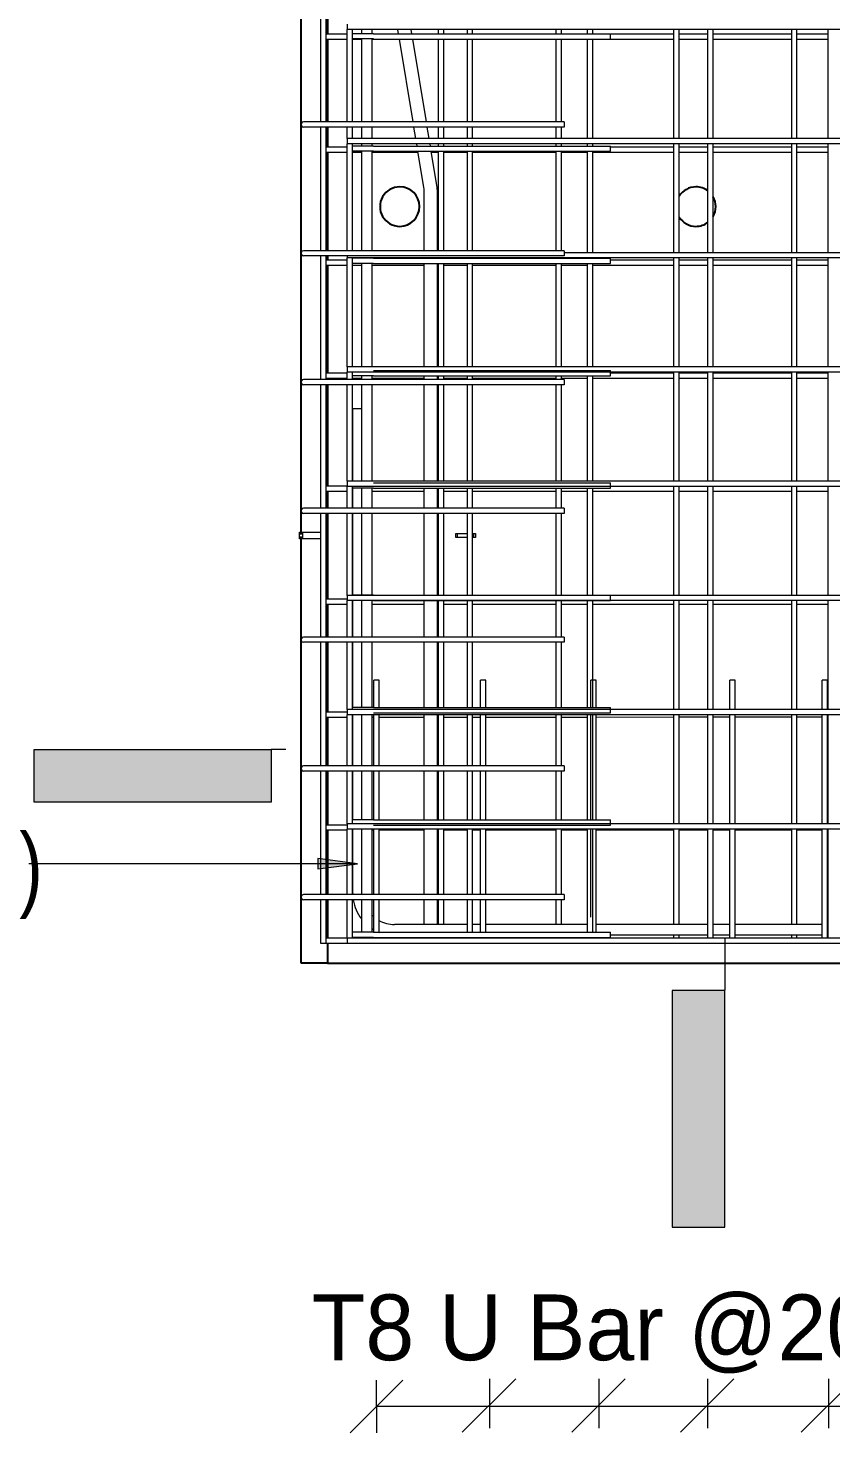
# Model space of a CAD drawing. Header units: millimetres. Extents: x -12508 to 11584, y -2169 to 13538.
# Drawn here: x -10300 to -9081, y -2109 to 26 of the extents above; entities that cross this region are included whole.
import ezdxf

# ---------------------------------------------------------------- set-up
doc = ezdxf.new("R2010")
doc.units = ezdxf.units.MM
doc.linetypes.add('Dash', pattern=[6.36, 3.18, -3.18])
for name, color, linetype, lineweight in [('A-ANNO-DIMS', 211, 'Continuous', 9), ('A-ANNO-DIMS-40', 211, 'Continuous', 9), ('A-DETL-MBND', 5, 'Continuous', 18), ('A-GENM', 13, 'Continuous', 18), ('A-WALL', 113, 'Continuous', 25), ('A-WALL-HDLN', 110, 'Dash', 25), ('G-ANNO-SYMB', 111, 'Continuous', 9), ('S-RBAR', 171, 'Continuous', 18), ('S-RBAR-IDEN', 171, 'Continuous', 9)]:
    doc.layers.add(name, color=color, linetype=linetype, lineweight=lineweight)
doc.styles.add('Nirmala UI Semilight', font='NirmalaS.ttf', dxfattribs={"width": 0.8, "height": 100})
doc.styles.add('Nirmala UI Semilight_1', font='NirmalaS.ttf', dxfattribs={"height": 100})
doc.dimstyles.new('Arrow_Filled_-_2_5_NI_UI', dxfattribs={"dimscale": 304.8, "dimtxt": 104.736395, "dimasz": 0.262467, "dimexe": 0.131234, "dimexo": 0.0625, "dimgap": 0.131234, "dimtad": 1, "dimdec": 0, "dimzin": 0, "dimdsep": 46, "dimtxsty": 'Nirmala UI Semilight_1', "dimblk1": 'OBLIQUE', "dimblk2": 'OBLIQUE', "dimsah": 1, "dimcen": 0.09, "dimazin": 0, "dimtfac": 1, "dimtdec": 4, "dimtix": 1, "dimtmove": 0, "dimatfit": 3, "dimfxl": 0.131234, "dimfxlon": 1, "dimtvp": 1, "dimtolj": 1, "dimtzin": 0, "dimarcsym": 2})

# ---------------------------------------------------------------- blocks, each defined once
blk = doc.blocks.new('RR spread anchor face based - RR-SA-1_4-160-1726851-Elevation Front 1')
at = {"layer": 'A-GENM'}
for p, q in [((-9650.6, 627.8), (-9648.1, 627.8)), ((-9650.6, 621.8), (-9650.6, 627.8)), ((-9648.1, 621.8), (-9650.6, 621.8)), ((-9648.1, 627.8), (-9632.9, 627.8)), ((-9648.1, 621.8), (-9648.1, 627.8)), ((-9632.9, 621.8), (-9648.1, 621.8)), ((-9624.9, 627.8), (-9623.1, 627.8)), ((-9623.1, 621.8), (-9624.9, 621.8)), ((-9623.1, 627.8), (-9620.6, 627.8)), ((-9623.1, 621.8), (-9623.1, 627.8)), ((-9620.6, 621.8), (-9623.1, 621.8)), ((-9620.6, 627.8), (-9620.6, 621.8))]:
    blk.add_line(p, q, dxfattribs=at)
blk = doc.blocks.new('RR spread anchor face based - RR-SA-2_5-250-2997505-Elevation Front 1')
at = {"layer": 'A-GENM'}
for p, q in [((-9888.1, 629.8), (-9883.1, 629.8)), ((-9888.1, 619.8), (-9888.1, 629.8)), ((-9883.1, 619.8), (-9888.1, 619.8)), ((-9883.1, 629.8), (-9855.6, 629.8)), ((-9883.1, 629.8), (-9883.1, 619.8)), ((-9855.6, 619.8), (-9883.1, 619.8)), ((-9847.6, 629.8), (-9845.6, 629.8)), ((-9845.6, 619.8), (-9847.6, 619.8))]:
    blk.add_line(p, q, dxfattribs=at)
blk = doc.blocks.new('Detail View - M_Section Tail - Filled Horizontal-14034-Elevation Front 1')
at = {"layer": 'G-ANNO-SYMB'}
blk.add_hatch(color=256, dxfattribs=at).paths.add_polyline_path([(-9931, 3649.4), (-9931, 3729.4), (-10291, 3729.4), (-10291, 3649.4)])
for p, q in [((-10291, 3649.4), (-10291, 3729.4)), ((-10291, 3729.4), (-9931, 3729.4)), ((-9931, 3729.4), (-9931, 3649.4)), ((-9931, 3649.4), (-10291, 3649.4))]:
    blk.add_line(p, q, dxfattribs=at)
blk = doc.blocks.new('DIMBLOCK2-Elevation Front 1')
at = {"layer": 'A-ANNO-DIMS-40'}
for p, q in [((-9771.1, -2069.4), (-9731.1, -2029.4)), ((-9771.1, -2069.4), (-9771.1, -2029.4)), ((-8758.8, -2069.4), (-8718.8, -2029.4)), ((-8758.8, -2069.4), (-8758.8, -2029.4)), ((-9771.1, -2069.4), (-9811.1, -2109.5)), ((-8758.8, -2069.4), (-9771.1, -2069.4)), ((-9771.1, -2069.4), (-9771.1, -2109.5)), ((-8758.8, -2069.4), (-8798.8, -2109.4)), ((-8758.8, -2069.4), (-8758.8, -2109.4))]:
    blk.add_line(p, q, dxfattribs=at)
at = {"layer": 'A-ANNO-DIMS-40', "color": 0, "insert": (-9869.6, -1899), "char_height": 100, "width": 1451.075, "attachment_point": 1, "rotation": 0.0006, "line_spacing_factor": 1.142579, "style": 'Nirmala UI Semilight_1'}
blk.add_mtext('T8 U Bar @200 mm', dxfattribs=at)
blk = doc.blocks.new('_Oblique')
at = {"color": 0, "linetype": 'ByBlock', "lineweight": -2}
blk.add_line((-0.5, -0.5), (0.5, 0.5), dxfattribs=at)

msp = doc.modelspace()

# ---------------------------------------------------------------- hatches: boundary and pattern name
at = {"layer": 'S-RBAR-IDEN'}
msp.add_hatch(color=256, dxfattribs=at).paths.add_polyline_path([(-9799.8, -1244.2), (-9859.8, -1236.3), (-9859.8, -1252.1)])

# ---------------------------------------------------------------- linework, layer by layer
at = {"layer": 'A-DETL-MBND'}
for p, q in [((-9559.3, -2027.1), (-9640.6, -2108.4)), ((-9599.3, -2027.1), (-9599.3, -2102.1)), ((-9393, -2027.1), (-9474.3, -2108.4)), ((-9433, -2027.1), (-9433, -2102.1)), ((-9228, -2027.1), (-9309.3, -2108.4)), ((-9268, -2027.1), (-9268, -2102.1)), ((-9044.3, -2027.1), (-9125.6, -2108.4)), ((-9084.3, -2027.1), (-9084.3, -2102.1))]:
    msp.add_line(p, q, dxfattribs=at)
at = {"layer": 'A-WALL'}
for p, q in [((-9885.6, -740.2), (-9885.6, 619.8)), ((-9845.6, 71.4), (-9845.6, 16.9)), ((-9845.6, 8.9), (-9845.6, -116.4)), ((-9845.6, -124.4), (-9845.6, -154.9)), ((-9845.6, -162.9), (-9845.6, -312.2)), ((-9845.6, -320.2), (-9845.6, -326.6)), ((-9845.6, -334.6), (-9845.6, -498.4)), ((-9845.6, -506.4), (-9845.6, -508)), ((-9845.6, -516), (-9845.6, -670.1)), ((-9845.6, -678.1), (-9845.6, -703.8)), ((-9845.6, -711.8), (-9845.6, -841.9)), ((-9885.6, -1395.2), (-9885.6, -750.2)), ((-9845.6, -849.9), (-9845.6, -899.6)), ((-9845.6, -907.6), (-9845.6, -1013.7)), ((-9845.6, -1021.7), (-9845.6, -1095.4)), ((-9845.6, -1103.4), (-9845.6, -1185.4)), ((-9845.6, -1193.4), (-9845.6, -1291.2)), ((-9845.6, -1299.2), (-9845.6, -1357.2)), ((-9845.6, -1365.2), (-9845.6, -1395.2)), ((-9845.6, -1395.2), (-9885.6, -1395.2)), ((-9845.6, -1395.2), (-8685.6, -1395.2)), ((-9845.6, -1395.2), (-9845.6, -1395.2))]:
    msp.add_line(p, q, dxfattribs=at)
for centre, start, end in [((-9735.6, -245.2), 90.0006, 270.0006), ((-9735.6, -245.2), 270.0006, 90.0006), ((-9285.6, -245.2), 90.0006, 148.1954), ((-9285.6, -245.2), 52.7978, 90.0006), ((-9285.6, -245.2), 330.0143, 29.9869), ((-9285.6, -245.2), 211.8058, 270.0006), ((-9285.6, -245.2), 270.0006, 307.2034)]:
    msp.add_arc(centre, 30, start, end, dxfattribs=at)
at = {"layer": 'A-WALL-HDLN'}
msp.add_line((-9885.6, -750.1), (-9885.6, -740.2), dxfattribs=at)
at = {"layer": 'G-ANNO-SYMB'}
for p, q in [((-9908.7, -1070.6), (-9931, -1070.6)), ((-9241.9, -1356.1), (-9241.9, -1436.6))]:
    msp.add_line(p, q, dxfattribs=at)
at = {"layer": 'S-RBAR'}
for p, q in [((-9855.6, -116.4), (-9855.6, 71.4)), ((-9847.6, -116.4), (-9847.6, 71.4)), ((-9815.6, 32), (-9815.6, 24)), ((-9815.6, -116.4), (-9815.6, 24)), ((-8644.9, 24), (-9815.6, 24)), ((-9807.6, -116.4), (-9807.6, 24)), ((-9793.3, 17.6), (-9793.3, 24)), ((-9777.3, 17.6), (-9777.3, 24)), ((-9737.3, 17.6), (-9738.4, 24)), ((-9717, 17.6), (-9718.1, 24)), ((-9676.7, 17.6), (-9676.7, 24)), ((-9668.7, 17.6), (-9668.7, 24)), ((-9632.9, 17.6), (-9632.9, 24)), ((-9624.9, 17.6), (-9624.9, 24)), ((-9497.9, 17.6), (-9497.9, 24)), ((-9489.9, 17.6), (-9489.9, 24)), ((-9450.3, 17.6), (-9450.3, 24)), ((-9442.3, 17.6), (-9442.3, 24)), ((-9319, -141.7), (-9319, 24)), ((-9311, -141.7), (-9311, 24)), ((-9267.6, -141.7), (-9267.6, 24)), ((-9259.6, -141.7), (-9259.6, 24)), ((-9140.1, -141.7), (-9140.1, 24)), ((-9132.1, -141.7), (-9132.1, 24)), ((-9084.9, -141.7), (-9084.9, 24)), ((-9815.6, 16.9), (-9847.6, 16.9)), ((-9815.6, 8.9), (-9847.6, 8.9)), ((-9793.3, 8.9), (-9807.6, 8.9)), ((-9793.3, -116.4), (-9793.3, 9.6)), ((-9777.3, -116.4), (-9777.3, 9.6)), ((-9735.9, 8.9), (-9777.3, 8.9)), ((-9775.6, 17.6), (-9415.6, 17.6)), ((-9775.6, 9.6), (-9415.6, 9.6)), ((-9715.4, -116.4), (-9736, 9.6)), ((-9695.1, -116.4), (-9715.7, 9.6)), ((-9676.7, 8.9), (-9715.6, 8.9)), ((-9676.7, -116.4), (-9676.7, 9.6)), ((-9668.7, -116.4), (-9668.7, 9.6)), ((-9632.9, 8.9), (-9668.7, 8.9)), ((-9632.9, -116.4), (-9632.9, 9.6)), ((-9624.9, -116.4), (-9624.9, 9.6)), ((-9497.9, 8.9), (-9624.9, 8.9)), ((-9497.9, -116.4), (-9497.9, 9.6)), ((-9489.9, -116.4), (-9489.9, 9.6)), ((-9450.3, 8.9), (-9489.9, 8.9)), ((-9450.3, -141.7), (-9450.3, 9.6)), ((-9442.3, -141.7), (-9442.3, 9.6)), ((-9319, 8.9), (-9442.3, 8.9)), ((-9415.6, 9.6), (-9415.6, 17.6)), ((-9319, 16.9), (-9415.6, 16.9)), ((-9267.6, 16.9), (-9311, 16.9)), ((-9267.6, 8.9), (-9311, 8.9)), ((-9140.1, 16.9), (-9259.6, 16.9)), ((-9140.1, 8.9), (-9259.6, 8.9)), ((-9084.9, 16.9), (-9132.1, 16.9)), ((-9084.9, 8.9), (-9132.1, 8.9)), ((-9485.6, -116.4), (-9861.6, -116.4)), ((-9485.6, -124.4), (-9861.6, -124.4)), ((-9855.6, -312.2), (-9855.6, -124.4)), ((-9847.6, -312.2), (-9847.6, -124.4)), ((-9815.6, -141.7), (-9815.6, -124.4)), ((-9807.6, -141.7), (-9807.6, -124.4)), ((-9793.3, -141.7), (-9793.3, -124.4)), ((-9777.3, -141.7), (-9777.3, -124.4)), ((-9711.2, -141.7), (-9714, -124.4)), ((-9690.9, -141.7), (-9693.8, -124.4)), ((-9676.7, -141.7), (-9676.7, -124.4)), ((-9668.7, -141.7), (-9668.7, -124.4)), ((-9632.9, -141.7), (-9632.9, -124.4)), ((-9624.9, -141.7), (-9624.9, -124.4)), ((-9497.9, -141.7), (-9497.9, -124.4)), ((-9489.9, -141.7), (-9489.9, -124.4)), ((-9485.6, -116.4), (-9485.6, -124.4)), ((-8781.6, -141.6), (-9815.6, -141.7)), ((-9815.6, -141.7), (-9815.6, -149.7)), ((-9815.6, -154.9), (-9847.6, -154.9)), ((-9815.6, -162.9), (-9847.6, -162.9)), ((-8611.5, -149.6), (-9815.6, -149.7)), ((-9815.6, -312.2), (-9815.6, -149.7)), ((-9807.6, -312.2), (-9807.6, -149.7)), ((-9793.3, -162.9), (-9807.6, -162.9)), ((-9793.3, -153.1), (-9793.3, -149.7)), ((-9793.3, -312.2), (-9793.3, -161.1)), ((-9777.3, -153.1), (-9777.3, -149.7)), ((-9777.3, -312.2), (-9777.3, -161.1)), ((-9707.7, -162.9), (-9777.3, -162.9)), ((-9775.6, -153.1), (-9415.6, -153.1)), ((-9775.6, -161.1), (-9415.6, -161.1)), ((-9709.3, -153.1), (-9709.9, -149.7)), ((-9699, -216.2), (-9708, -161.1)), ((-9689.1, -153.1), (-9689.6, -149.7)), ((-9679.3, -213), (-9687.8, -161.1)), ((-9676.7, -162.9), (-9687.5, -162.9)), ((-9676.7, -153.1), (-9676.7, -149.7)), ((-9676.7, -312.2), (-9676.7, -161.1)), ((-9668.7, -153.1), (-9668.7, -149.7)), ((-9668.7, -312.2), (-9668.7, -161.1)), ((-9632.9, -162.9), (-9668.7, -162.9)), ((-9632.9, -153.1), (-9632.9, -149.7)), ((-9632.9, -312.2), (-9632.9, -161.1)), ((-9624.9, -153.1), (-9624.9, -149.7)), ((-9624.9, -312.2), (-9624.9, -161.1)), ((-9497.9, -162.9), (-9624.9, -162.9)), ((-9497.9, -153.1), (-9497.9, -149.7)), ((-9497.9, -312.2), (-9497.9, -161.1)), ((-9489.9, -153.1), (-9489.9, -149.7)), ((-9489.9, -312.2), (-9489.9, -161.1)), ((-9450.3, -162.9), (-9489.9, -162.9)), ((-9450.3, -153.1), (-9450.3, -149.7)), ((-9450.3, -315.3), (-9450.3, -161.1)), ((-9442.3, -153.1), (-9442.3, -149.7)), ((-9442.3, -315.3), (-9442.3, -161.1)), ((-9319, -162.9), (-9442.3, -162.9)), ((-9415.6, -161.1), (-9415.6, -153.1)), ((-9319, -154.9), (-9415.6, -154.9)), ((-9319, -315.3), (-9319, -149.7)), ((-9311, -315.3), (-9311, -149.7)), ((-9267.6, -154.9), (-9311, -154.9)), ((-9267.6, -162.9), (-9311, -162.9)), ((-9267.6, -315.3), (-9267.6, -149.7)), ((-9259.6, -315.3), (-9259.6, -149.7)), ((-9140.1, -154.9), (-9259.6, -154.9)), ((-9140.1, -162.9), (-9259.6, -162.9)), ((-9140.1, -315.3), (-9140.1, -149.7)), ((-9132.1, -315.3), (-9132.1, -149.7)), ((-9084.9, -154.9), (-9132.1, -154.9)), ((-9084.9, -162.9), (-9132.1, -162.9)), ((-9084.9, -315.3), (-9084.9, -149.7)), ((-9698.4, -312.2), (-9698.4, -223.5)), ((-9678.4, -312.2), (-9678.4, -223.5)), ((-9485.6, -312.2), (-9861.6, -312.2)), ((-9485.6, -320.2), (-9861.6, -320.2)), ((-9855.6, -508), (-9855.6, -320.2)), ((-9847.6, -508), (-9847.6, -320.2)), ((-9815.6, -320.2), (-9815.6, -323.3)), ((-9485.6, -312.2), (-9485.6, -320.2)), ((-8591.1, -315.3), (-9485.6, -315.3)), ((-9815.6, -326.6), (-9847.6, -326.6)), ((-9815.6, -334.6), (-9847.6, -334.6)), ((-9815.6, -488.9), (-9815.6, -323.3)), ((-8590.3, -323.3), (-9815.6, -323.3)), ((-9807.6, -488.9), (-9807.6, -323.3)), ((-9793.3, -334.6), (-9807.6, -334.6)), ((-9793.3, -323.8), (-9793.3, -323.3)), ((-9793.3, -488.9), (-9793.3, -331.8)), ((-9777.3, -323.8), (-9777.3, -323.3)), ((-9777.3, -488.9), (-9777.3, -331.8)), ((-9698.4, -334.6), (-9777.3, -334.6)), ((-9775.6, -323.8), (-9415.6, -323.8)), ((-9775.6, -331.8), (-9415.6, -331.8)), ((-9698.4, -323.8), (-9698.4, -323.3)), ((-9698.4, -488.9), (-9698.4, -331.8)), ((-9678.4, -323.8), (-9678.4, -323.3)), ((-9678.4, -488.9), (-9678.4, -331.8)), ((-9676.7, -334.6), (-9678.4, -334.6)), ((-9676.7, -323.8), (-9676.7, -323.3)), ((-9676.7, -488.9), (-9676.7, -331.8)), ((-9668.7, -323.8), (-9668.7, -323.3)), ((-9668.7, -488.9), (-9668.7, -331.8)), ((-9632.9, -334.6), (-9668.7, -334.6)), ((-9632.9, -323.8), (-9632.9, -323.3)), ((-9632.9, -488.9), (-9632.9, -331.8)), ((-9624.9, -323.8), (-9624.9, -323.3)), ((-9624.9, -488.9), (-9624.9, -331.8)), ((-9497.9, -334.6), (-9624.9, -334.6)), ((-9497.9, -323.8), (-9497.9, -323.3)), ((-9497.9, -488.9), (-9497.9, -331.8)), ((-9489.9, -323.8), (-9489.9, -323.3)), ((-9489.9, -488.9), (-9489.9, -331.8)), ((-9450.3, -334.6), (-9489.9, -334.6)), ((-9450.3, -323.8), (-9450.3, -323.3)), ((-9450.3, -488.9), (-9450.3, -331.8)), ((-9442.3, -323.8), (-9442.3, -323.3)), ((-9442.3, -488.9), (-9442.3, -331.8)), ((-9319, -334.6), (-9442.3, -334.6)), ((-9415.6, -331.8), (-9415.6, -323.8)), ((-9319, -326.6), (-9415.6, -326.6)), ((-9319, -488.9), (-9319, -323.3)), ((-9311, -488.9), (-9311, -323.3)), ((-9267.6, -326.6), (-9311, -326.6)), ((-9267.6, -334.6), (-9311, -334.6)), ((-9267.6, -488.9), (-9267.6, -323.3)), ((-9259.6, -488.9), (-9259.6, -323.3)), ((-9140.1, -326.6), (-9259.6, -326.6)), ((-9140.1, -334.6), (-9259.6, -334.6)), ((-9140.1, -488.9), (-9140.1, -323.3)), ((-9132.1, -488.9), (-9132.1, -323.3)), ((-9084.9, -326.6), (-9132.1, -326.6)), ((-9084.9, -334.6), (-9132.1, -334.6)), ((-9084.9, -488.9), (-9084.9, -323.3)), ((-8579.7, -488.9), (-9815.6, -488.9)), ((-9815.6, -488.9), (-9815.6, -496.9)), ((-9485.6, -508), (-9861.6, -508)), ((-9815.6, -498.4), (-9847.6, -498.4)), ((-9815.6, -506.4), (-9847.6, -506.4)), ((-9815.6, -508), (-9815.6, -496.9)), ((-9775.6, -496.9), (-9815.6, -496.9)), ((-9807.6, -508), (-9807.6, -496.9)), ((-9793.3, -506.4), (-9807.6, -506.4)), ((-9793.3, -508), (-9793.3, -502.5)), ((-9777.3, -508), (-9777.3, -502.5)), ((-9698.4, -506.4), (-9777.3, -506.4)), ((-9775.6, -494.5), (-9415.6, -494.5)), ((-8579.7, -496.9), (-9775.6, -496.9)), ((-9775.6, -502.5), (-9415.6, -502.5)), ((-9698.4, -508), (-9698.4, -502.5)), ((-9678.4, -508), (-9678.4, -502.5)), ((-9676.7, -506.4), (-9678.4, -506.4)), ((-9676.7, -508), (-9676.7, -502.5)), ((-9668.7, -508), (-9668.7, -502.5)), ((-9632.9, -506.4), (-9668.7, -506.4)), ((-9632.9, -508), (-9632.9, -502.5)), ((-9624.9, -508), (-9624.9, -502.5)), ((-9497.9, -506.4), (-9624.9, -506.4)), ((-9497.9, -508), (-9497.9, -502.5)), ((-9489.9, -508), (-9489.9, -502.5)), ((-9450.3, -506.4), (-9489.9, -506.4)), ((-9485.6, -508), (-9485.6, -516)), ((-9450.3, -662.6), (-9450.3, -502.5)), ((-9442.3, -662.6), (-9442.3, -502.5)), ((-9319, -506.4), (-9442.3, -506.4)), ((-9415.6, -502.5), (-9415.6, -494.5)), ((-9319, -498.4), (-9415.6, -498.4)), ((-9319, -662.6), (-9319, -496.9)), ((-9311, -662.6), (-9311, -496.9)), ((-9267.6, -498.4), (-9311, -498.4)), ((-9267.6, -506.4), (-9311, -506.4)), ((-9267.6, -662.6), (-9267.6, -496.9)), ((-9259.6, -662.6), (-9259.6, -496.9)), ((-9140.1, -498.4), (-9259.6, -498.4)), ((-9140.1, -506.4), (-9259.6, -506.4)), ((-9140.1, -662.6), (-9140.1, -496.9)), ((-9132.1, -662.6), (-9132.1, -496.9)), ((-9084.9, -498.4), (-9132.1, -498.4)), ((-9084.9, -506.4), (-9132.1, -506.4)), ((-9084.9, -662.6), (-9084.9, -496.9)), ((-9485.6, -516), (-9861.6, -516)), ((-9855.6, -703.8), (-9855.6, -516)), ((-9847.6, -703.8), (-9847.6, -516)), ((-9815.6, -662.6), (-9815.6, -516)), ((-9807.6, -662.6), (-9807.6, -516)), ((-9793.3, -662.6), (-9793.3, -516)), ((-9777.3, -662.6), (-9777.3, -516)), ((-9698.4, -662.6), (-9698.4, -516)), ((-9678.4, -662.6), (-9678.4, -516)), ((-9676.7, -662.6), (-9676.7, -516)), ((-9668.7, -662.6), (-9668.7, -516)), ((-9632.9, -662.6), (-9632.9, -516)), ((-9624.9, -662.6), (-9624.9, -516)), ((-9497.9, -662.6), (-9497.9, -516)), ((-9489.9, -662.6), (-9489.9, -516)), ((-9793.3, -552.7), (-9807, -552.7)), ((-9807, -662.6), (-9807, -552.7)), ((-9815.6, -670.1), (-9847.6, -670.1)), ((-9815.6, -678.1), (-9847.6, -678.1)), ((-8637.6, -662.6), (-9815.6, -662.6)), ((-9815.6, -662.6), (-9815.6, -670.6)), ((-9815.6, -703.8), (-9815.6, -670.6)), ((-9775.6, -670.6), (-9815.6, -670.6)), ((-9807.6, -703.8), (-9807.6, -670.6)), ((-9807, -678.1), (-9807.6, -678.1)), ((-9807, -703.8), (-9807, -673.2)), ((-9793.3, -703.8), (-9793.3, -673.2)), ((-9777.3, -703.8), (-9777.3, -673.2)), ((-9698.4, -678.1), (-9777.3, -678.1)), ((-9775.6, -665.2), (-9415.6, -665.2)), ((-8637.6, -670.6), (-9775.6, -670.6)), ((-9775.6, -673.2), (-9415.6, -673.2)), ((-9698.4, -703.8), (-9698.4, -673.2)), ((-9678.4, -703.8), (-9678.4, -673.2)), ((-9676.7, -678.1), (-9678.4, -678.1)), ((-9676.7, -703.8), (-9676.7, -673.2)), ((-9668.7, -703.8), (-9668.7, -673.2)), ((-9632.9, -678.1), (-9668.7, -678.1)), ((-9632.9, -703.8), (-9632.9, -673.2)), ((-9624.9, -703.8), (-9624.9, -673.2)), ((-9497.9, -678.1), (-9624.9, -678.1)), ((-9497.9, -703.8), (-9497.9, -673.2)), ((-9489.9, -703.8), (-9489.9, -673.2)), ((-9450.3, -678.1), (-9489.9, -678.1)), ((-9450.3, -835.9), (-9450.3, -673.2)), ((-9442.3, -835.9), (-9442.3, -673.2)), ((-9319, -678.1), (-9442.3, -678.1)), ((-9415.6, -673.2), (-9415.6, -665.2)), ((-9319, -836.2), (-9319, -670.6)), ((-9311, -836.2), (-9311, -670.6)), ((-9267.6, -678.1), (-9311, -678.1)), ((-9267.6, -836.2), (-9267.6, -670.6)), ((-9259.6, -836.2), (-9259.6, -670.6)), ((-9140.1, -678.1), (-9259.6, -678.1)), ((-9140.1, -836.2), (-9140.1, -670.6)), ((-9132.1, -836.2), (-9132.1, -670.6)), ((-9084.9, -678.1), (-9132.1, -678.1)), ((-9084.9, -836.2), (-9084.9, -670.6)), ((-9485.6, -703.8), (-9861.6, -703.8)), ((-9485.6, -703.8), (-9485.6, -711.8)), ((-9485.6, -711.8), (-9861.6, -711.8)), ((-9855.6, -899.6), (-9855.6, -711.8)), ((-9847.6, -899.6), (-9847.6, -711.8)), ((-9815.6, -836.2), (-9815.6, -711.8)), ((-9807.6, -836.2), (-9807.6, -711.8)), ((-9807, -835.9), (-9807, -711.8)), ((-9793.3, -835.9), (-9793.3, -711.8)), ((-9777.3, -835.9), (-9777.3, -711.8)), ((-9698.4, -835.9), (-9698.4, -711.8)), ((-9678.4, -835.9), (-9678.4, -711.8)), ((-9676.7, -835.9), (-9676.7, -711.8)), ((-9668.7, -835.9), (-9668.7, -711.8)), ((-9632.9, -835.9), (-9632.9, -711.8)), ((-9624.9, -835.9), (-9624.9, -711.8)), ((-9497.8, -835.9), (-9497.9, -711.8)), ((-9489.8, -835.9), (-9489.9, -711.8)), ((-9815.6, -841.9), (-9847.6, -841.9)), ((-9815.6, -849.9), (-9847.6, -849.9)), ((-9775.6, -836.2), (-9815.6, -836.2)), ((-9815.6, -836.2), (-9815.6, -844.2)), ((-9815.6, -899.6), (-9815.6, -844.2)), ((-8637.6, -844.2), (-9815.6, -844.2)), ((-9807.6, -899.6), (-9807.6, -844.2)), ((-9807, -849.9), (-9807.6, -849.9)), ((-9807, -899.6), (-9807, -844.2)), ((-9793.3, -899.6), (-9793.3, -844.2)), ((-9777.3, -899.6), (-9777.3, -844.2)), ((-9698.4, -849.9), (-9777.3, -849.9)), ((-9775.6, -835.9), (-9415.6, -835.9)), ((-8637.6, -836.2), (-9775.6, -836.2)), ((-9775.6, -843.9), (-9415.6, -843.9)), ((-9698.4, -899.6), (-9698.4, -844.2)), ((-9678.4, -899.6), (-9678.4, -844.2)), ((-9676.7, -849.9), (-9678.4, -849.9)), ((-9676.7, -899.6), (-9676.7, -844.2)), ((-9668.7, -899.6), (-9668.7, -844.2)), ((-9632.9, -849.9), (-9668.7, -849.9)), ((-9632.9, -899.6), (-9632.9, -844.2)), ((-9624.9, -899.6), (-9624.9, -844.2)), ((-9497.8, -849.9), (-9624.9, -849.9)), ((-9497.8, -899.6), (-9497.8, -844.2)), ((-9489.8, -899.6), (-9489.8, -844.2)), ((-9450.3, -849.9), (-9489.8, -849.9)), ((-9450.3, -1006.6), (-9450.3, -844.2)), ((-9442.3, -1006.6), (-9442.3, -844.2)), ((-9319, -849.9), (-9442.3, -849.9)), ((-9415.6, -843.9), (-9415.6, -835.9)), ((-9319, -1009.9), (-9319, -844.2)), ((-9311, -1009.9), (-9311, -844.2)), ((-9267.6, -849.9), (-9311, -849.9)), ((-9267.6, -1009.9), (-9267.6, -844.2)), ((-9259.6, -1009.9), (-9259.6, -844.2)), ((-9140.1, -849.9), (-9259.6, -849.9)), ((-9140.1, -1009.9), (-9140.1, -844.2)), ((-9132.1, -1009.9), (-9132.1, -844.2)), ((-9084.9, -849.9), (-9132.1, -849.9)), ((-9084.9, -1009.9), (-9084.9, -844.2)), ((-9485.6, -899.6), (-9861.6, -899.6)), ((-9485.6, -907.6), (-9861.6, -907.6)), ((-9855.6, -1095.4), (-9855.6, -907.6)), ((-9847.6, -1095.4), (-9847.6, -907.6)), ((-9815.6, -1009.9), (-9815.6, -907.6)), ((-9807.6, -1009.9), (-9807.6, -907.6)), ((-9807, -1006.6), (-9807, -907.6)), ((-9793.3, -1006.6), (-9793.3, -907.6)), ((-9777.3, -1006.6), (-9777.3, -907.6)), ((-9698.4, -1006.6), (-9698.4, -907.6)), ((-9678.4, -1006.6), (-9678.4, -907.6)), ((-9676.7, -1006.6), (-9676.7, -907.6)), ((-9668.7, -1006.6), (-9668.7, -907.6)), ((-9632.9, -1006.6), (-9632.9, -907.6)), ((-9624.9, -1006.6), (-9624.9, -907.6)), ((-9497.8, -1006.6), (-9497.8, -907.6)), ((-9489.8, -1006.6), (-9489.8, -907.6)), ((-9485.6, -899.6), (-9485.6, -907.6)), ((-9767.1, -965.2), (-9775.1, -965.2)), ((-9775.1, -1006.6), (-9775.1, -965.2)), ((-9767.1, -1006.6), (-9767.1, -965.2)), ((-9604.7, -965.2), (-9612.7, -965.2)), ((-9612.7, -1006.6), (-9612.7, -965.2)), ((-9604.7, -1006.6), (-9604.7, -965.2)), ((-9437.2, -965.2), (-9445.2, -965.2)), ((-9445.2, -1006.6), (-9445.2, -965.2)), ((-9437.2, -1006.6), (-9437.2, -965.2)), ((-9226, -965.2), (-9234, -965.2)), ((-9234, -1009.9), (-9234, -965.2)), ((-9226, -1009.9), (-9226, -965.2)), ((-9086, -965.2), (-9094, -965.2)), ((-9094, -1009.9), (-9094, -965.2)), ((-9086, -1009.9), (-9086, -965.2)), ((-9815.6, -1013.7), (-9847.6, -1013.7)), ((-9815.6, -1021.7), (-9847.6, -1021.7)), ((-9775.6, -1009.9), (-9815.6, -1009.9)), ((-9815.6, -1009.9), (-9815.6, -1017.9)), ((-9815.6, -1095.4), (-9815.6, -1017.9)), ((-8637.6, -1017.9), (-9815.6, -1017.9)), ((-9807.6, -1095.4), (-9807.6, -1017.9)), ((-9807, -1021.7), (-9807.6, -1021.7)), ((-9807, -1095.4), (-9807, -1017.9)), ((-9793.3, -1095.4), (-9793.3, -1017.9)), ((-9777.3, -1095.4), (-9777.3, -1017.9)), ((-9775.1, -1021.7), (-9777.3, -1021.7)), ((-9775.6, -1006.6), (-9415.6, -1006.6)), ((-8637.6, -1009.9), (-9775.6, -1009.9)), ((-9775.6, -1014.6), (-9415.6, -1014.6)), ((-9775.1, -1095.4), (-9775.1, -1017.9)), ((-9767.1, -1095.4), (-9767.1, -1017.9)), ((-9698.4, -1021.7), (-9767.1, -1021.7)), ((-9698.4, -1095.4), (-9698.4, -1017.9)), ((-9678.4, -1095.4), (-9678.4, -1017.9)), ((-9676.7, -1021.7), (-9678.4, -1021.7)), ((-9676.7, -1095.4), (-9676.7, -1017.9)), ((-9668.7, -1095.4), (-9668.7, -1017.9)), ((-9632.9, -1021.7), (-9668.7, -1021.7)), ((-9632.9, -1095.4), (-9632.9, -1017.9)), ((-9624.9, -1095.4), (-9624.9, -1017.9)), ((-9612.7, -1021.7), (-9624.9, -1021.7)), ((-9612.7, -1095.4), (-9612.7, -1017.9)), ((-9604.7, -1095.4), (-9604.7, -1017.9)), ((-9497.8, -1021.7), (-9604.7, -1021.7)), ((-9497.8, -1095.4), (-9497.8, -1017.9)), ((-9489.8, -1095.4), (-9489.8, -1017.9)), ((-9450.3, -1021.7), (-9489.8, -1021.7)), ((-9450.3, -1177.3), (-9450.3, -1017.9)), ((-9445.2, -1177.3), (-9445.2, -1017.9)), ((-9442.3, -1177.3), (-9442.3, -1017.9)), ((-9437.2, -1177.3), (-9437.2, -1017.9)), ((-9319, -1021.6), (-9437.2, -1021.7)), ((-9415.6, -1014.6), (-9415.6, -1006.6)), ((-9319, -1183.5), (-9319, -1017.9)), ((-9311, -1183.5), (-9311, -1017.9)), ((-9267.6, -1021.6), (-9311, -1021.6)), ((-9267.6, -1183.5), (-9267.6, -1017.9)), ((-9259.6, -1183.5), (-9259.6, -1017.9)), ((-9234, -1021.6), (-9259.6, -1021.6)), ((-9234, -1183.5), (-9234, -1017.9)), ((-9226, -1183.5), (-9226, -1017.9)), ((-9140.1, -1021.6), (-9226, -1021.6)), ((-9140.1, -1183.5), (-9140.1, -1017.9)), ((-9132.1, -1183.5), (-9132.1, -1017.9)), ((-9094, -1021.6), (-9132.1, -1021.6)), ((-9094, -1183.5), (-9094, -1017.9)), ((-9086, -1183.5), (-9086, -1017.9)), ((-9084.9, -1021.6), (-9086, -1021.6)), ((-9084.9, -1183.5), (-9084.9, -1017.9)), ((-9485.6, -1095.4), (-9861.6, -1095.4)), ((-9485.6, -1103.4), (-9861.6, -1103.4)), ((-9855.6, -1291.2), (-9855.6, -1103.4)), ((-9847.6, -1291.2), (-9847.6, -1103.4)), ((-9815.6, -1183.5), (-9815.6, -1103.4)), ((-9807.6, -1183.5), (-9807.6, -1103.4)), ((-9807, -1177.3), (-9807, -1103.4)), ((-9793.3, -1177.3), (-9793.3, -1103.4)), ((-9777.3, -1177.3), (-9777.3, -1103.4)), ((-9775.1, -1177.3), (-9775.1, -1103.4)), ((-9767.1, -1177.3), (-9767.1, -1103.4)), ((-9698.4, -1177.3), (-9698.4, -1103.4)), ((-9678.4, -1177.3), (-9678.4, -1103.4)), ((-9676.7, -1177.3), (-9676.7, -1103.4)), ((-9668.7, -1177.3), (-9668.7, -1103.4)), ((-9632.9, -1177.3), (-9632.9, -1103.4)), ((-9624.9, -1177.3), (-9624.9, -1103.4)), ((-9612.7, -1177.3), (-9612.7, -1103.4)), ((-9604.7, -1177.3), (-9604.7, -1103.4)), ((-9497.8, -1177.3), (-9497.8, -1103.4)), ((-9489.8, -1177.3), (-9489.8, -1103.4)), ((-9485.6, -1095.4), (-9485.6, -1103.4)), ((-9815.6, -1185.4), (-9847.6, -1185.4)), ((-9815.6, -1193.4), (-9847.6, -1193.4)), ((-9775.6, -1183.5), (-9815.6, -1183.5)), ((-9815.6, -1183.5), (-9815.6, -1191.5)), ((-9815.6, -1291.2), (-9815.6, -1191.5)), ((-8637.6, -1191.5), (-9815.6, -1191.5)), ((-9807.6, -1291.2), (-9807.6, -1191.5)), ((-9807, -1193.4), (-9807.6, -1193.4)), ((-9807, -1289.2), (-9807, -1191.5)), ((-9793.3, -1291.2), (-9793.3, -1191.5)), ((-9777.3, -1291.2), (-9777.3, -1191.5)), ((-9775.1, -1193.4), (-9777.3, -1193.4)), ((-9775.6, -1177.3), (-9415.6, -1177.3)), ((-8637.6, -1183.5), (-9775.6, -1183.5)), ((-9775.6, -1185.3), (-9415.6, -1185.3)), ((-9775.1, -1291.2), (-9775.1, -1191.5)), ((-9767.1, -1291.2), (-9767.1, -1191.5)), ((-9698.4, -1193.4), (-9767.1, -1193.4)), ((-9698.4, -1291.2), (-9698.4, -1191.5)), ((-9678.4, -1291.2), (-9678.4, -1191.5)), ((-9676.7, -1193.4), (-9678.4, -1193.4)), ((-9676.7, -1291.2), (-9676.7, -1191.5)), ((-9668.7, -1291.2), (-9668.7, -1191.5)), ((-9632.9, -1193.4), (-9668.7, -1193.4)), ((-9632.9, -1291.2), (-9632.9, -1191.5)), ((-9624.9, -1291.2), (-9624.9, -1191.5)), ((-9612.7, -1193.4), (-9624.9, -1193.4)), ((-9612.7, -1291.2), (-9612.7, -1191.5)), ((-9604.7, -1291.2), (-9604.7, -1191.5)), ((-9497.8, -1193.4), (-9604.7, -1193.4)), ((-9497.8, -1291.2), (-9497.8, -1191.5)), ((-9489.8, -1291.2), (-9489.8, -1191.5)), ((-9450.3, -1193.4), (-9489.8, -1193.4)), ((-9450.2, -1348.1), (-9450.3, -1191.5)), ((-9445.2, -1325.2), (-9445.2, -1191.5)), ((-9442.2, -1348.1), (-9442.3, -1191.5)), ((-9437.2, -1325.2), (-9437.2, -1191.5)), ((-9319, -1193.4), (-9437.2, -1193.4)), ((-9415.6, -1185.3), (-9415.6, -1177.3)), ((-9319, -1336.7), (-9319, -1191.5)), ((-9311, -1336.7), (-9311, -1191.5)), ((-9267.6, -1193.4), (-9311, -1193.4)), ((-9267.6, -1357.2), (-9267.6, -1191.5)), ((-9259.6, -1357.2), (-9259.6, -1191.5)), ((-9234, -1193.4), (-9259.6, -1193.4)), ((-9234, -1325.2), (-9234, -1191.5)), ((-9226, -1325.2), (-9226, -1191.5)), ((-9140.1, -1193.4), (-9226, -1193.4)), ((-9140.1, -1336.7), (-9140.1, -1191.5)), ((-9132.1, -1336.7), (-9132.1, -1191.5)), ((-9094, -1193.4), (-9132.1, -1193.4)), ((-9094, -1325.2), (-9094, -1191.5)), ((-9086, -1325.2), (-9086, -1191.5)), ((-9084.9, -1193.4), (-9086, -1193.4)), ((-9084.9, -1357.2), (-9084.9, -1191.5)), ((-9485.6, -1291.2), (-9861.6, -1291.2)), ((-9485.6, -1299.2), (-9861.6, -1299.2)), ((-9855.6, -1365.2), (-9855.6, -1299.2)), ((-9847.6, -1365.2), (-9847.6, -1299.2)), ((-9815.6, -1357.2), (-9815.6, -1299.2)), ((-9807.6, -1357.2), (-9807.6, -1299.2)), ((-9793.3, -1348.1), (-9793.3, -1299.2)), ((-9777.3, -1348.1), (-9777.3, -1299.2)), ((-9775.1, -1325.2), (-9775.1, -1299.2)), ((-9767.1, -1325.2), (-9767.1, -1299.2)), ((-9698.4, -1336.7), (-9698.4, -1299.2)), ((-9678.4, -1336.7), (-9678.4, -1299.2)), ((-9676.7, -1336.7), (-9676.7, -1299.2)), ((-9668.7, -1336.7), (-9668.7, -1299.2)), ((-9632.9, -1348.1), (-9632.9, -1299.2)), ((-9624.9, -1348.1), (-9624.9, -1299.2)), ((-9612.7, -1325.2), (-9612.7, -1299.2)), ((-9604.7, -1325.2), (-9604.7, -1299.2)), ((-9497.8, -1336.7), (-9497.8, -1299.2)), ((-9489.8, -1336.7), (-9489.8, -1299.2)), ((-9485.6, -1291.2), (-9485.6, -1299.2)), ((-9632.9, -1336.7), (-9743.5, -1336.7)), ((-9612.7, -1336.7), (-9624.9, -1336.7)), ((-9450.2, -1336.7), (-9604.7, -1336.7)), ((-9267.6, -1336.7), (-9437.2, -1336.7)), ((-9234, -1336.7), (-9259.6, -1336.7)), ((-9094, -1336.7), (-9226, -1336.7)), ((-9084.9, -1336.7), (-9086, -1336.7)), ((-9847.6, -1365.2), (-9855.6, -1365.2)), ((-9815.6, -1357.2), (-9847.6, -1357.2)), ((-9815.6, -1365.2), (-9847.6, -1365.2)), ((-8480.8, -1357.2), (-9815.6, -1357.2)), ((-9815.6, -1357.2), (-9815.6, -1365.2)), ((-8480.8, -1365.2), (-9815.6, -1365.2)), ((-9793.3, -1357.2), (-9793.3, -1356.1)), ((-9777.3, -1357.2), (-9777.3, -1356.1)), ((-9775.6, -1348.1), (-9415.6, -1348.1)), ((-9775.6, -1356.1), (-9415.6, -1356.1)), ((-9698.4, -1357.2), (-9698.4, -1356.1)), ((-9678.4, -1357.2), (-9678.4, -1356.1)), ((-9676.7, -1357.2), (-9676.7, -1356.1)), ((-9668.7, -1357.2), (-9668.7, -1356.1)), ((-9632.9, -1357.2), (-9632.9, -1356.1)), ((-9624.9, -1357.2), (-9624.9, -1356.1)), ((-9497.8, -1357.2), (-9497.8, -1356.1)), ((-9489.8, -1357.2), (-9489.8, -1356.1)), ((-9450.2, -1357.2), (-9450.2, -1356.1)), ((-9442.2, -1357.2), (-9442.2, -1356.1)), ((-9415.6, -1356.1), (-9415.6, -1348.1)), ((-9267.6, -1352.7), (-9415.6, -1352.7)), ((-9319, -1357.2), (-9319, -1352.7)), ((-9311, -1357.2), (-9311, -1352.7)), ((-9234, -1352.7), (-9259.6, -1352.7)), ((-9094, -1352.7), (-9226, -1352.7)), ((-9140.1, -1357.2), (-9140.1, -1352.7)), ((-9132.1, -1357.2), (-9132.1, -1352.7)), ((-9084.9, -1352.7), (-9086, -1352.7))]:
    msp.add_line(p, q, dxfattribs=at)
for centre, radius, start, end in [((-9881.6, -120.4), 4, 90.0006, 270.0006), ((-9743.4, -223.5), 65, 0.0006, 9.3054), ((-9743.4, -223.5), 45, 0.0006, 9.3054), ((-9881.6, -316.2), 4, 90.0006, 270.0006), ((-9881.6, -512), 4, 90.0006, 270.0006), ((-9881.6, -707.8), 4, 90.0006, 270.0006), ((-9881.6, -903.6), 4, 90.0006, 270.0006), ((-9881.6, -1099.4), 4, 90.0006, 270.0006), ((-9881.6, -1295.2), 4, 90.0006, 270.0006), ((-9743.5, -1289.2), 63.5, 180.0006, 181.8258), ((-9743.5, -1289.2), 63.5, 189.1273, 217.6086), ((-9743.5, -1289.2), 47.5, 225.0006, 227.929), ((-9743.5, -1289.2), 63.5, 237.5777, 240.0006), ((-9743.5, -1289.2), 47.5, 240.1093, 270.0006), ((-9743.5, -1289.2), 63.5, 247.9173, 249.2091)]:
    msp.add_arc(centre, radius, start, end, dxfattribs=at)
for centre, major_axis, ratio, start_param, end_param in [((-9775.6, 17.6), (36, 0), 0.000005, 1.570785, 2.707331), ((-9775.6, 9.6), (36, 0), 0.000005, 1.570785, 2.707331), ((-9861.6, -116.4), (20, 0), 0.000005, 1.570785, 3.141581), ((-9861.6, -124.4), (20, 0), 0.000005, 1.570785, 3.141581), ((-9775.6, -153.1), (36, 0), 0.000005, 1.570785, 2.707331), ((-9775.6, -161.1), (36, 0), 0.000005, 1.570785, 2.707331), ((-9861.6, -312.2), (20, 0), 0.000005, 1.570785, 3.141581), ((-9861.6, -320.2), (20, 0), 0.000005, 1.570785, 3.141581), ((-9775.6, -323.8), (36, 0), 0.000005, 1.570785, 2.707331), ((-9775.6, -331.8), (36, 0), 0.000005, 1.570785, 2.707331), ((-9861.6, -508), (20, 0), 0.000005, 1.570785, 3.141581), ((-9775.6, -502.5), (36, 0), 0.000005, 1.570785, 2.707331), ((-9861.6, -516), (20, 0), 0.000005, 1.570785, 3.141581), ((-9775.6, -673.2), (36, 0), 0.000005, 1.570785, 2.707331), ((-9861.6, -703.8), (20, 0), 0.000005, 1.570785, 3.141581), ((-9861.6, -711.8), (20, 0), 0.000005, 1.570785, 3.141581), ((-9775.6, -835.9), (36, 0), 0.000005, 1.570785, 2.707331), ((-9861.6, -899.6), (20, 0), 0.000005, 1.570785, 3.141581), ((-9861.6, -907.6), (20, 0), 0.000005, 1.570785, 3.141581), ((-9775.6, -1006.6), (36, 0), 0.000005, 1.570785, 2.707331), ((-9861.6, -1095.4), (20, 0), 0.000005, 1.570785, 3.141581), ((-9861.6, -1103.4), (20, 0), 0.000005, 1.570785, 3.141581), ((-9775.6, -1177.3), (36, 0), 0.000005, 1.570785, 2.707331), ((-9861.6, -1291.2), (20, 0), 0.000005, 1.570785, 3.141581), ((-9861.6, -1299.2), (20, 0), 0.000005, 1.570785, 3.141581), ((-9775.1, -1325.2), (0, 36), 0.000012, 3.994602, 4.712394), ((-9767.1, -1325.2), (0, 36), 0.000012, 3.994602, 4.712394), ((-9612.7, -1325.2), (0, 36), 0.000012, 3.994602, 4.712394), ((-9604.7, -1325.2), (0, 36), 0.000012, 3.994602, 4.712394), ((-9437.2, -1325.2), (0, 36), 0.000012, 3.994602, 4.712394), ((-9234, -1325.2), (0, 36), 0.000012, 3.575858, 4.712394), ((-9226, -1325.2), (0, 36), 0.000012, 3.575858, 4.712394), ((-9094, -1325.2), (0, 36), 0.000012, 3.575859, 4.712394), ((-9086, -1325.2), (0, 36), 0.000012, 3.575858, 4.712394), ((-9775.6, -1348.1), (36, 0), 0.000005, 1.570785, 2.707331), ((-9775.6, -1356.1), (36, 0), 0.000005, 1.570785, 2.707331), ((-9775.1, -1325.2), (0, 36), 0.000012, 3.575858, 3.665197), ((-9767.1, -1325.2), (0, 36), 0.000012, 3.575858, 3.665197), ((-9612.7, -1325.2), (0, 36), 0.000012, 3.575858, 3.665197), ((-9604.7, -1325.2), (0, 36), 0.000012, 3.575858, 3.665197), ((-9437.2, -1325.2), (0, 36), 0.000012, 3.575859, 3.665197)]:
    msp.add_ellipse(centre, major_axis=major_axis, ratio=ratio, start_param=start_param, end_param=end_param, dxfattribs=at)
at = {"layer": 'S-RBAR-IDEN'}
for p, q in [((-9799.8, -1244.2), (-9859.8, -1236.3)), ((-9859.8, -1236.3), (-9859.8, -1252.1)), ((-9799.8, -1244.2), (-10299, -1244.2)), ((-9859.8, -1252.1), (-9799.8, -1244.2))]:
    msp.add_line(p, q, dxfattribs=at)

# ---------------------------------------------------------------- block references
at = {"layer": 'A-GENM'}
for name in ['RR spread anchor face based - RR-SA-2_5-250-2997505-Elevation Front 1', 'RR spread anchor face based - RR-SA-1_4-160-1726851-Elevation Front 1']:
    msp.add_blockref(name, (0, -1370), dxfattribs=at)
at = {"layer": 'G-ANNO-SYMB'}
msp.add_blockref('Detail View - M_Section Tail - Filled Horizontal-14034-Elevation Front 1', (0, -4800), dxfattribs=at)
at = {"layer": 'G-ANNO-SYMB', "extrusion": (0, 0, -1), "rotation": 90.00000000000105}
msp.add_blockref('Detail View - M_Section Tail - Filled Horizontal-14034-Elevation Front 1', (12971.3, 8494.3), dxfattribs=at)

# ---------------------------------------------------------------- texts
at = {"layer": 'S-RBAR-IDEN', "insert": (-11454.9, -1198.1), "char_height": 100, "width": 1398.143, "attachment_point": 1, "style": 'Nirmala UI Semilight'}
msp.add_mtext('-(2) -(T16 Perimeter Bar)', dxfattribs=at)

# ---------------------------------------------------------------- dimensions: what is measured, and where the dimension line sits
at = {"layer": 'A-ANNO-DIMS'}
dim = msp.add_linear_dim(base=(-9771.1, -2069.4), p1=(-8758.8, -2029.4), p2=(-9771.1, -2029.4), angle=0.0006, text='T8 U Bar @200 mm', dimstyle='Arrow_Filled_-_2_5_NI_UI', override={"dimpost": '<>', "dimfxl": 1012.327406}, dxfattribs=at)
dim.commit()
dim.dimension.update_dxf_attribs({"geometry": 'DIMBLOCK2-Elevation Front 1', "text_midpoint": (-9265, -1972.1)})

doc.saveas('drawing.dxf')
